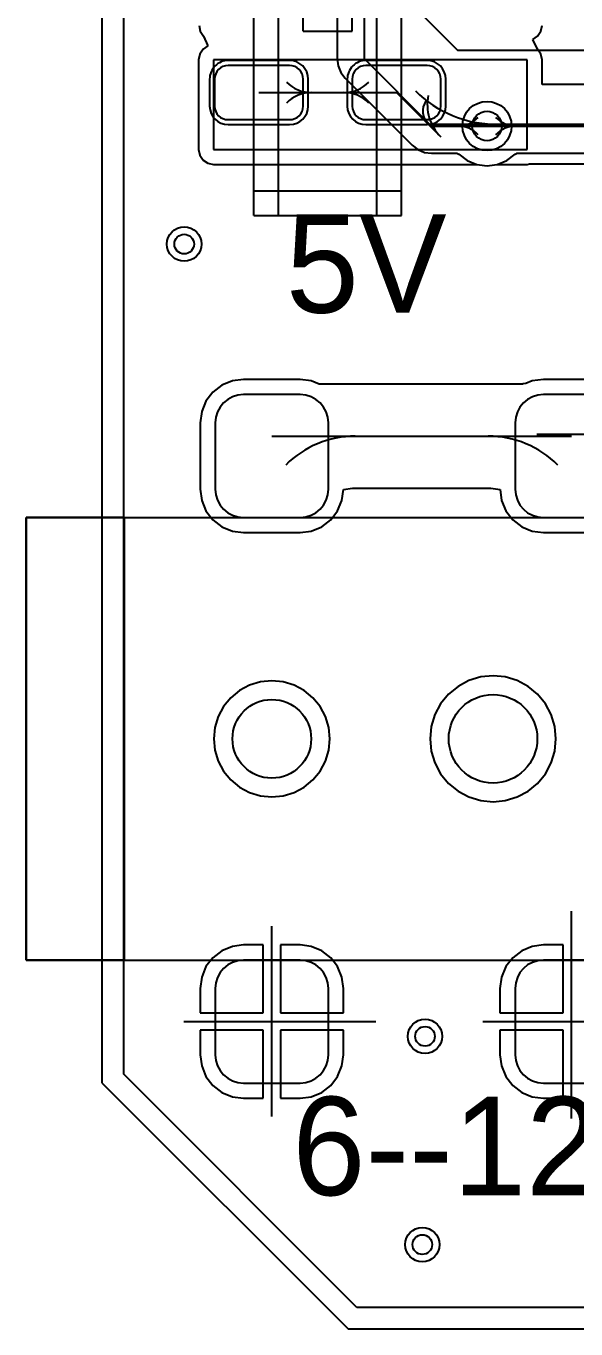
# Model space of a CAD drawing. Header units: millimetres. Extents: x 70.7 to 144.7, y 50.1 to 113.7.
# Drawn here: x 70.69 to 81.88, y 50.08 to 76.57 of the extents above; entities that cross this region are included whole.
import ezdxf

# ---------------------------------------------------------------- set-up
doc = ezdxf.new("R2010")
doc.units = ezdxf.units.MM
for name, color, linetype in [('BottomLayer', 5, 'Continuous'), ('KeepOutLayer', 6, 'Continuous'), ('MultiLayer', 9, 'Continuous'), ('TopLayer', 1, 'Continuous'), ('TopOverlay', 2, 'Continuous'), ('TopPaste', 8, 'Continuous'), ('TopSolder', 216, 'Continuous'), ('ViaHoleLayer', 16, 'Continuous')]:
    doc.layers.add(name, color=color, linetype=linetype)

# ---------------------------------------------------------------- blocks, each defined once
blk = doc.blocks.new('DC_050_2_5_1')
at = {"layer": 'KeepOutLayer'}
for centre, radius in [((-3.05, 0), 0.8), ((1.45, 0), 0.9)]:
    blk.add_circle(centre, radius, dxfattribs=at)
at = {"layer": 'TopLayer'}
for p, q in [((-2.475, 7), (-3.625, 7)), ((3.625, 7), (2.475, 7)), ((-4.2, 6.425), (-4.2, 5.075)), ((-1.9, 5.075), (-1.9, 6.425)), ((1.9, 6.425), (1.9, 5.075)), ((4.2, 5.075), (4.2, 6.425)), ((-3.625, 4.5), (-2.475, 4.5)), ((2.475, 4.5), (3.625, 4.5)), ((-2.475, -4.5), (-3.625, -4.5)), ((3.625, -4.5), (2.475, -4.5)), ((-4.2, -5.075), (-4.2, -6.425)), ((-1.9, -6.425), (-1.9, -5.075)), ((1.9, -5.075), (1.9, -6.425)), ((4.2, -6.425), (4.2, -5.075)), ((-3.625, -7), (-2.475, -7)), ((2.475, -7), (3.625, -7))]:
    blk.add_line(p, q, dxfattribs=at)
for centre, start, end in [((-3.625, 6.425), 90, 180), ((-2.475, 6.425), 0, 90), ((2.475, 6.425), 90, 180), ((3.625, 6.425), 0, 90), ((-3.625, 5.075), 180, 270), ((-2.475, 5.075), 270, 0), ((2.475, 5.075), 180, 270), ((3.625, 5.075), 270, 0), ((-3.625, -5.075), 90, 180), ((-2.475, -5.075), 0, 90), ((2.475, -5.075), 90, 180), ((3.625, -5.075), 0, 90), ((-3.625, -6.425), 180, 270), ((-2.475, -6.425), 270, 0), ((2.475, -6.425), 180, 270), ((3.625, -6.425), 270, 0)]:
    blk.add_arc(centre, 0.575, start, end, dxfattribs=at)
at = {"layer": 'TopOverlay'}
for p, q in [((-8.05, 4.5), (6.75, 4.5)), ((-8.05, -4.5), (-8.05, 4.5)), ((-8.05, 4.5), (-8.05, -4.492)), ((-6.046, 4.5), (-8.05, 4.5)), ((-6.046, -4.492), (-6.046, 4.5)), ((6.75, -4.5), (6.75, 4.5)), ((-8.05, -4.492), (-6.046, -4.492)), ((-8.05, -4.5), (6.75, -4.5))]:
    blk.add_line(p, q, dxfattribs=at)
at = {"layer": 'TopPaste'}
for p, q in [((-2.475, 7), (-3.625, 7)), ((3.625, 7), (2.475, 7)), ((-4.2, 6.425), (-4.2, 5.075)), ((-1.9, 5.075), (-1.9, 6.425)), ((1.9, 6.425), (1.9, 5.075)), ((4.2, 5.075), (4.2, 6.425)), ((-3.625, 4.5), (-2.475, 4.5)), ((2.475, 4.5), (3.625, 4.5)), ((-2.475, -4.5), (-3.625, -4.5)), ((3.625, -4.5), (2.475, -4.5)), ((-4.2, -5.075), (-4.2, -6.425)), ((-1.9, -6.425), (-1.9, -5.075)), ((1.9, -5.075), (1.9, -6.425)), ((4.2, -6.425), (4.2, -5.075)), ((-3.625, -7), (-2.475, -7)), ((2.475, -7), (3.625, -7))]:
    blk.add_line(p, q, dxfattribs=at)
for centre, start, end in [((-3.625, 6.425), 90, 180), ((-2.475, 6.425), 0, 90), ((2.475, 6.425), 90, 180), ((3.625, 6.425), 0, 90), ((-3.625, 5.075), 180, 270), ((-2.475, 5.075), 270, 0), ((2.475, 5.075), 180, 270), ((3.625, 5.075), 270, 0), ((-3.625, -5.075), 90, 180), ((-2.475, -5.075), 0, 90), ((2.475, -5.075), 90, 180), ((3.625, -5.075), 0, 90), ((-3.625, -6.425), 180, 270), ((-2.475, -6.425), 270, 0), ((2.475, -6.425), 180, 270), ((3.625, -6.425), 270, 0)]:
    blk.add_arc(centre, 0.575, start, end, dxfattribs=at)
at = {"layer": 'TopSolder'}
for p, q in [((-2.475, 7), (-3.625, 7)), ((3.625, 7), (2.475, 7)), ((-4.2, 6.425), (-4.2, 5.075)), ((-1.9, 5.075), (-1.9, 6.425)), ((1.9, 6.425), (1.9, 5.075)), ((4.2, 5.075), (4.2, 6.425)), ((-3.625, 4.5), (-2.475, 4.5)), ((2.475, 4.5), (3.625, 4.5)), ((-2.475, -4.5), (-3.625, -4.5)), ((3.625, -4.5), (2.475, -4.5)), ((-4.2, -5.075), (-4.2, -6.425)), ((-1.9, -6.425), (-1.9, -5.075)), ((1.9, -5.075), (1.9, -6.425)), ((4.2, -6.425), (4.2, -5.075)), ((-3.625, -7), (-2.475, -7)), ((2.475, -7), (3.625, -7))]:
    blk.add_line(p, q, dxfattribs=at)
for centre, start, end in [((-3.625, 6.425), 90, 180), ((-2.475, 6.425), 0, 90), ((2.475, 6.425), 90, 180), ((3.625, 6.425), 0, 90), ((-3.625, 5.075), 180, 270), ((-2.475, 5.075), 270, 0), ((2.475, 5.075), 180, 270), ((3.625, 5.075), 270, 0), ((-3.625, -5.075), 90, 180), ((-2.475, -5.075), 0, 90), ((2.475, -5.075), 90, 180), ((3.625, -5.075), 0, 90), ((-3.625, -6.425), 180, 270), ((-2.475, -6.425), 270, 0), ((2.475, -6.425), 180, 270), ((3.625, -6.425), 270, 0)]:
    blk.add_arc(centre, 0.575, start, end, dxfattribs=at)
blk = doc.blocks.new('MSS22D18_51')
at = {"layer": 'TopLayer'}
for p, q in [((-0.775, 3.05), (-2.025, 3.05)), ((2.025, 3.05), (0.775, 3.05)), ((-2.3, 2.775), (-2.3, 2.225)), ((-0.5, 2.225), (-0.5, 2.775)), ((0.5, 2.775), (0.5, 2.225)), ((2.3, 2.225), (2.3, 2.775)), ((-2.025, 1.95), (-0.775, 1.95)), ((0.775, 1.95), (2.025, 1.95)), ((-0.775, 0.55), (-2.025, 0.55)), ((2.025, 0.55), (0.775, 0.55)), ((-2.3, 0.275), (-2.3, -0.275)), ((-0.5, -0.275), (-0.5, 0.275)), ((0.5, 0.275), (0.5, -0.275)), ((2.3, -0.275), (2.3, 0.275)), ((-2.025, -0.55), (-0.775, -0.55)), ((0.775, -0.55), (2.025, -0.55)), ((-0.775, -1.95), (-2.025, -1.95)), ((2.025, -1.95), (0.775, -1.95)), ((-2.3, -2.225), (-2.3, -2.775)), ((-0.5, -2.775), (-0.5, -2.225)), ((0.5, -2.225), (0.5, -2.775)), ((2.3, -2.775), (2.3, -2.225)), ((-2.025, -3.05), (-0.775, -3.05)), ((0.775, -3.05), (2.025, -3.05))]:
    blk.add_line(p, q, dxfattribs=at)
for centre, start, end in [((-2.025, 2.775), 90, 180), ((-0.775, 2.775), 0, 90), ((0.775, 2.775), 90, 180), ((2.025, 2.775), 0, 90), ((-2.025, 2.225), 180, 270), ((-0.775, 2.225), 270, 0), ((0.775, 2.225), 180, 270), ((2.025, 2.225), 270, 0), ((-2.025, 0.275), 90, 180), ((-0.775, 0.275), 0, 90), ((0.775, 0.275), 90, 180), ((2.025, 0.275), 0, 90), ((-2.025, -0.275), 180, 270), ((-0.775, -0.275), 270, 0), ((0.775, -0.275), 180, 270), ((2.025, -0.275), 270, 0), ((-2.025, -2.225), 90, 180), ((-0.775, -2.225), 0, 90), ((0.775, -2.225), 90, 180), ((2.025, -2.225), 0, 90), ((-2.025, -2.775), 180, 270), ((-0.775, -2.775), 270, 0), ((0.775, -2.775), 180, 270), ((2.025, -2.775), 270, 0)]:
    blk.add_arc(centre, 0.275, start, end, dxfattribs=at)
at = {"layer": 'TopOverlay'}
for p, q in [((0, 5), (-1.5, 5)), ((-1.5, 5), (-1.5, -5)), ((-1, 5), (-1, 0)), ((1.5, 5), (0, 5)), ((1, 5), (1, 0)), ((1.5, 5), (1.5, -5)), ((1.5, 4.5), (-1.5, 4.5)), ((0, 1.25), (-0.5, 1.25)), ((-0.5, 1.25), (-0.5, -0.75)), ((0.5, 1.25), (0, 1.25)), ((0.5, 1.25), (0.5, 0)), ((-1, 0), (-1, -5)), ((-0.626, 0.125), (-0.626, -0.875)), ((0.624, 0.125), (-0.626, 0.125)), ((0.5, 0), (0.5, -1)), ((0.624, -0.875), (0.624, 0.125)), ((1, 0), (1, -5)), ((-0.5, -0.75), (-0.5, -1)), ((-0.626, -0.875), (0.624, -0.875)), ((-0.25, -1), (-0.5, -1)), ((0.5, -1), (-0.25, -1)), ((1.5, -4.5), (-1.5, -4.5)), ((1.5, -5), (-1.5, -5))]:
    blk.add_line(p, q, dxfattribs=at)
at = {"layer": 'TopPaste'}
for p, q in [((-0.775, 3.05), (-2.025, 3.05)), ((2.025, 3.05), (0.775, 3.05)), ((-2.3, 2.775), (-2.3, 2.225)), ((-0.5, 2.225), (-0.5, 2.775)), ((0.5, 2.775), (0.5, 2.225)), ((2.3, 2.225), (2.3, 2.775)), ((-2.025, 1.95), (-0.775, 1.95)), ((0.775, 1.95), (2.025, 1.95)), ((-0.775, 0.55), (-2.025, 0.55)), ((2.025, 0.55), (0.775, 0.55)), ((-2.3, 0.275), (-2.3, -0.275)), ((-0.5, -0.275), (-0.5, 0.275)), ((0.5, 0.275), (0.5, -0.275)), ((2.3, -0.275), (2.3, 0.275)), ((-2.025, -0.55), (-0.775, -0.55)), ((0.775, -0.55), (2.025, -0.55)), ((-0.775, -1.95), (-2.025, -1.95)), ((2.025, -1.95), (0.775, -1.95)), ((-2.3, -2.225), (-2.3, -2.775)), ((-0.5, -2.775), (-0.5, -2.225)), ((0.5, -2.225), (0.5, -2.775)), ((2.3, -2.775), (2.3, -2.225)), ((-2.025, -3.05), (-0.775, -3.05)), ((0.775, -3.05), (2.025, -3.05))]:
    blk.add_line(p, q, dxfattribs=at)
for centre, start, end in [((-2.025, 2.775), 90, 180), ((-0.775, 2.775), 0, 90), ((0.775, 2.775), 90, 180), ((2.025, 2.775), 0, 90), ((-2.025, 2.225), 180, 270), ((-0.775, 2.225), 270, 0), ((0.775, 2.225), 180, 270), ((2.025, 2.225), 270, 0), ((-2.025, 0.275), 90, 180), ((-0.775, 0.275), 0, 90), ((0.775, 0.275), 90, 180), ((2.025, 0.275), 0, 90), ((-2.025, -0.275), 180, 270), ((-0.775, -0.275), 270, 0), ((0.775, -0.275), 180, 270), ((2.025, -0.275), 270, 0), ((-2.025, -2.225), 90, 180), ((-0.775, -2.225), 0, 90), ((0.775, -2.225), 90, 180), ((2.025, -2.225), 0, 90), ((-2.025, -2.775), 180, 270), ((-0.775, -2.775), 270, 0), ((0.775, -2.775), 180, 270), ((2.025, -2.775), 270, 0)]:
    blk.add_arc(centre, 0.275, start, end, dxfattribs=at)
at = {"layer": 'TopSolder'}
for p, q in [((-0.775, 3.152), (-2.025, 3.152)), ((2.025, 3.152), (0.775, 3.152)), ((-2.402, 2.775), (-2.402, 2.225)), ((-0.398, 2.225), (-0.398, 2.775)), ((0.398, 2.775), (0.398, 2.225)), ((2.402, 2.225), (2.402, 2.775)), ((-2.025, 1.848), (-0.775, 1.848)), ((0.775, 1.848), (2.025, 1.848)), ((-0.775, 0.652), (-2.025, 0.652)), ((2.025, 0.652), (0.775, 0.652)), ((-2.402, 0.275), (-2.402, -0.275)), ((-0.398, -0.275), (-0.398, 0.275)), ((0.398, 0.275), (0.398, -0.275)), ((2.402, -0.275), (2.402, 0.275)), ((-2.025, -0.652), (-0.775, -0.652)), ((0.775, -0.652), (2.025, -0.652)), ((-0.775, -1.848), (-2.025, -1.848)), ((2.025, -1.848), (0.775, -1.848)), ((-2.402, -2.225), (-2.402, -2.775)), ((-0.398, -2.775), (-0.398, -2.225)), ((0.398, -2.225), (0.398, -2.775)), ((2.402, -2.775), (2.402, -2.225)), ((-2.025, -3.152), (-0.775, -3.152)), ((0.775, -3.152), (2.025, -3.152))]:
    blk.add_line(p, q, dxfattribs=at)
for centre, start, end in [((-2.025, 2.775), 90, 180), ((-0.775, 2.775), 0, 90), ((0.775, 2.775), 90, 180), ((2.025, 2.775), 0, 90), ((-2.025, 2.225), 180, 270), ((-0.775, 2.225), 270, 0), ((0.775, 2.225), 180, 270), ((2.025, 2.225), 270, 0), ((-2.025, 0.275), 90, 180), ((-0.775, 0.275), 0, 90), ((0.775, 0.275), 90, 180), ((2.025, 0.275), 0, 90), ((-2.025, -0.275), 180, 270), ((-0.775, -0.275), 270, 0), ((0.775, -0.275), 180, 270), ((2.025, -0.275), 270, 0), ((-2.025, -2.225), 90, 180), ((-0.775, -2.225), 0, 90), ((0.775, -2.225), 90, 180), ((2.025, -2.225), 0, 90), ((-2.025, -2.775), 180, 270), ((-0.775, -2.775), 270, 0), ((0.775, -2.775), 180, 270), ((2.025, -2.775), 270, 0)]:
    blk.add_arc(centre, 0.377, start, end, dxfattribs=at)

msp = doc.modelspace()

# ---------------------------------------------------------------- linework, layer by layer
at = {"layer": 'BottomLayer'}
for p, q in [((72.677, 55.262), (72.677, 86.979)), ((77.018, 79.856), (77.018, 75.906)), ((77.573, 75.906), (77.573, 79.856)), ((78.748, 76.801), (79.468, 76.081)), ((79.468, 76.081), (105.813, 76.081)), ((77.018, 75.906), (77.037, 75.763)), ((77.573, 75.906), (78.938, 74.541)), ((77.037, 75.763), (77.092, 75.629)), ((77.092, 75.629), (77.181, 75.514)), ((77.181, 75.514), (78.546, 74.149)), ((78.938, 74.541), (80.068, 74.541)), ((80.068, 74.541), (101.898, 74.541)), ((78.546, 74.149), (78.661, 74.061)), ((78.661, 74.061), (78.794, 74.005)), ((78.794, 74.005), (78.938, 73.987)), ((78.938, 73.987), (79.459, 73.987)), ((79.459, 73.987), (79.464, 73.981)), ((79.464, 73.981), (79.464, 73.981)), ((79.464, 73.981), (79.464, 73.981)), ((79.464, 73.981), (79.464, 73.981)), ((79.464, 73.981), (79.464, 73.981)), ((79.464, 73.981), (79.464, 73.981)), ((79.464, 73.981), (79.464, 73.981)), ((79.464, 73.981), (79.464, 73.981)), ((79.464, 73.981), (79.464, 73.981)), ((79.464, 73.981), (79.464, 73.981)), ((79.464, 73.981), (79.465, 73.981)), ((79.465, 73.981), (79.471, 73.982)), ((79.465, 73.981), (79.465, 73.981)), ((79.465, 73.981), (79.465, 73.981)), ((79.465, 73.981), (79.465, 73.981)), ((79.471, 73.982), (79.497, 73.971)), ((79.497, 73.971), (79.497, 73.971)), ((79.497, 73.971), (79.664, 73.842)), ((80.471, 73.842), (80.638, 73.971)), ((80.638, 73.971), (80.639, 73.971)), ((80.639, 73.971), (80.665, 73.982)), ((80.665, 73.982), (80.671, 73.981)), ((80.671, 73.981), (80.671, 73.987)), ((80.671, 73.987), (101.668, 73.987)), ((79.664, 73.842), (79.859, 73.762)), ((79.859, 73.762), (80.068, 73.734)), ((80.068, 73.734), (80.277, 73.762)), ((80.277, 73.762), (80.471, 73.842)), ((79.94, 63.338), (79.7, 63.265)), ((80.19, 63.362), (79.94, 63.338)), ((80.44, 63.338), (80.19, 63.362)), ((80.68, 63.265), (80.44, 63.338)), ((75.034, 63.063), (74.855, 62.916)), ((75.238, 63.172), (75.034, 63.063)), ((75.46, 63.239), (75.238, 63.172)), ((75.69, 63.262), (75.46, 63.239)), ((75.92, 63.239), (75.69, 63.262)), ((76.142, 63.172), (75.92, 63.239)), ((76.346, 63.063), (76.142, 63.172)), ((76.525, 62.916), (76.346, 63.063)), ((79.478, 63.147), (79.284, 62.987)), ((79.7, 63.265), (79.478, 63.147)), ((80.902, 63.147), (80.68, 63.265)), ((81.096, 62.987), (80.902, 63.147)), ((74.855, 62.916), (74.708, 62.737)), ((76.672, 62.737), (76.525, 62.916)), ((79.125, 62.793), (79.006, 62.572)), ((79.284, 62.987), (79.125, 62.793)), ((81.255, 62.793), (81.096, 62.987)), ((81.374, 62.572), (81.255, 62.793)), ((74.599, 62.533), (74.532, 62.312)), ((74.708, 62.737), (74.599, 62.533)), ((76.781, 62.533), (76.672, 62.737)), ((76.848, 62.312), (76.781, 62.533)), ((79.006, 62.572), (78.933, 62.331)), ((81.447, 62.331), (81.374, 62.572)), ((74.532, 62.312), (74.509, 62.081)), ((76.871, 62.081), (76.848, 62.312)), ((78.933, 62.331), (78.909, 62.081)), ((81.471, 62.081), (81.447, 62.331)), ((74.509, 62.081), (74.532, 61.851)), ((76.848, 61.851), (76.871, 62.081)), ((78.909, 62.081), (78.933, 61.831)), ((81.447, 61.831), (81.471, 62.081)), ((74.532, 61.851), (74.599, 61.629)), ((76.781, 61.629), (76.848, 61.851)), ((78.933, 61.831), (79.006, 61.591)), ((81.374, 61.591), (81.447, 61.831)), ((74.599, 61.629), (74.708, 61.425)), ((76.672, 61.425), (76.781, 61.629)), ((79.006, 61.591), (79.125, 61.369)), ((81.255, 61.369), (81.374, 61.591)), ((74.708, 61.425), (74.855, 61.246)), ((74.855, 61.246), (75.034, 61.1)), ((76.346, 61.1), (76.525, 61.246)), ((76.525, 61.246), (76.672, 61.425)), ((79.125, 61.369), (79.284, 61.175)), ((81.096, 61.175), (81.255, 61.369)), ((75.034, 61.1), (75.238, 60.99)), ((75.238, 60.99), (75.46, 60.923)), ((75.92, 60.923), (76.142, 60.99)), ((76.142, 60.99), (76.346, 61.1)), ((79.284, 61.175), (79.478, 61.016)), ((79.478, 61.016), (79.7, 60.898)), ((80.68, 60.898), (80.902, 61.016)), ((80.902, 61.016), (81.096, 61.175)), ((75.46, 60.923), (75.69, 60.901)), ((75.69, 60.901), (75.92, 60.923)), ((79.7, 60.898), (79.94, 60.825)), ((79.94, 60.825), (80.19, 60.8)), ((80.19, 60.8), (80.44, 60.825)), ((80.44, 60.825), (80.68, 60.898)), ((77.422, 50.517), (72.677, 55.262)), ((85.211, 50.517), (77.422, 50.517))]:
    msp.add_line(p, q, dxfattribs=at)
for centre, radius in [((80.068, 74.541), 0.5), ((73.907, 72.141), 0.35), ((78.807, 56.031), 0.35), ((78.752, 51.796), 0.35)]:
    msp.add_circle(centre, radius, dxfattribs=at)
for centre, start, end in [((79.464, 75.145), 270, 315), ((79.464, 75.145), 270, 315), ((80.671, 75.145), 225, 270), ((80.671, 75.145), 225, 270), ((79.464, 73.938), 45, 90), ((79.464, 73.938), 45, 90), ((80.671, 73.938), 90, 135), ((80.671, 73.938), 90, 135)]:
    msp.add_arc(centre, 0.604, start, end, dxfattribs=at)
at = {"layer": 'KeepOutLayer'}
for p, q in [((72.242, 55.081), (72.242, 100.081)), ((72.242, 55.081), (77.242, 50.081)), ((77.242, 50.081), (138.199, 50.081))]:
    msp.add_line(p, q, dxfattribs=at)
at = {"layer": 'MultiLayer'}
for centre, radius in [((80.068, 74.541), 0.5), ((73.907, 72.141), 0.35), ((78.807, 56.031), 0.35), ((78.752, 51.796), 0.35)]:
    msp.add_circle(centre, radius, dxfattribs=at)
at = {"layer": 'TopLayer'}
for p, q in [((72.677, 55.262), (72.677, 86.979)), ((74.211, 76.586), (74.234, 76.469)), ((81.165, 76.469), (81.188, 76.586)), ((74.234, 76.469), (74.301, 76.37)), ((74.301, 76.37), (74.301, 76.37)), ((74.301, 76.37), (74.301, 76.37)), ((74.301, 76.37), (74.39, 76.169)), ((80.999, 76.304), (81.098, 76.37)), ((81.098, 76.103), (80.999, 76.304)), ((81.098, 76.37), (81.165, 76.469)), ((74.291, 76.103), (74.224, 76.003)), ((74.39, 76.169), (74.291, 76.103)), ((81.165, 76.003), (81.098, 76.103)), ((81.098, 76.103), (81.098, 76.103)), ((81.098, 76.103), (81.098, 76.103)), ((74.224, 76.003), (74.201, 75.886)), ((74.201, 75.886), (74.201, 74.066)), ((74.507, 75.886), (74.507, 74.066)), ((80.882, 75.886), (74.507, 75.886)), ((80.882, 74.066), (80.882, 75.886)), ((81.188, 75.886), (81.165, 76.003)), ((81.188, 75.384), (81.188, 75.886)), ((83.729, 75.384), (81.188, 75.384)), ((75.427, 75.221), (78.227, 75.221)), ((78.227, 75.221), (78.871, 74.578)), ((78.871, 74.578), (85.927, 74.578)), ((78.871, 74.578), (79.127, 74.321)), ((74.201, 74.066), (74.224, 73.949)), ((74.224, 73.949), (74.291, 73.85)), ((74.507, 74.066), (80.882, 74.066)), ((74.291, 73.85), (74.39, 73.784)), ((74.39, 73.784), (74.507, 73.76)), ((74.507, 73.76), (79.87, 73.76)), ((79.87, 73.76), (80.068, 73.734)), ((80.068, 73.734), (80.266, 73.76)), ((80.266, 73.76), (80.882, 73.76)), ((80.882, 73.76), (80.934, 73.771)), ((80.934, 73.771), (83.671, 73.771)), ((74.674, 69.271), (74.491, 69.13)), ((74.887, 69.359), (74.674, 69.271)), ((75.115, 69.389), (74.887, 69.359)), ((76.265, 69.389), (75.115, 69.389)), ((76.493, 69.359), (76.265, 69.389)), ((76.652, 69.293), (76.493, 69.359)), ((77.382, 69.293), (76.652, 69.293)), ((77.387, 69.293), (77.382, 69.293)), ((80.093, 69.293), (77.387, 69.293)), ((77.387, 69.293), (77.387, 69.293)), ((80.098, 69.293), (80.093, 69.293)), ((80.093, 69.293), (80.093, 69.293)), ((80.791, 69.293), (80.098, 69.293)), ((80.806, 69.299), (80.791, 69.293)), ((80.86, 69.306), (80.806, 69.299)), ((80.987, 69.359), (80.86, 69.306)), ((81.215, 69.389), (80.987, 69.359)), ((82.365, 69.389), (81.215, 69.389)), ((74.351, 68.948), (74.263, 68.735)), ((74.491, 69.13), (74.351, 68.948)), ((74.263, 68.735), (74.232, 68.506)), ((74.232, 68.506), (74.232, 67.156)), ((75.69, 68.234), (81.79, 68.234)), ((81.08, 68.276), (85.122, 68.276)), ((74.232, 67.156), (74.263, 66.928)), ((77.117, 66.928), (77.147, 67.151)), ((77.147, 67.151), (77.332, 67.175)), ((77.332, 67.175), (80.148, 67.175)), ((80.148, 67.175), (80.333, 67.151)), ((80.333, 67.151), (80.363, 66.928)), ((74.263, 66.928), (74.351, 66.715)), ((77.029, 66.715), (77.117, 66.928)), ((80.363, 66.928), (80.451, 66.715)), ((74.351, 66.715), (74.491, 66.532)), ((74.491, 66.532), (74.674, 66.392)), ((76.706, 66.392), (76.889, 66.532)), ((76.889, 66.532), (77.029, 66.715)), ((80.451, 66.715), (80.591, 66.532)), ((80.591, 66.532), (80.774, 66.392)), ((74.674, 66.392), (74.887, 66.304)), ((74.887, 66.304), (75.115, 66.274)), ((75.115, 66.274), (76.265, 66.274)), ((76.265, 66.274), (76.493, 66.304)), ((76.493, 66.304), (76.706, 66.392)), ((80.774, 66.392), (80.987, 66.304)), ((80.987, 66.304), (81.215, 66.274)), ((81.215, 66.274), (82.365, 66.274)), ((79.94, 63.338), (79.7, 63.265)), ((80.19, 63.362), (79.94, 63.338)), ((80.44, 63.338), (80.19, 63.362)), ((80.68, 63.265), (80.44, 63.338)), ((75.034, 63.063), (74.855, 62.916)), ((75.238, 63.172), (75.034, 63.063)), ((75.46, 63.239), (75.238, 63.172)), ((75.69, 63.262), (75.46, 63.239)), ((75.92, 63.239), (75.69, 63.262)), ((76.142, 63.172), (75.92, 63.239)), ((76.346, 63.063), (76.142, 63.172)), ((76.525, 62.916), (76.346, 63.063)), ((79.478, 63.147), (79.284, 62.987)), ((79.7, 63.265), (79.478, 63.147)), ((80.902, 63.147), (80.68, 63.265)), ((81.096, 62.987), (80.902, 63.147)), ((74.855, 62.916), (74.708, 62.737)), ((76.672, 62.737), (76.525, 62.916)), ((79.125, 62.793), (79.006, 62.572)), ((79.284, 62.987), (79.125, 62.793)), ((81.255, 62.793), (81.096, 62.987)), ((81.374, 62.572), (81.255, 62.793)), ((74.599, 62.533), (74.532, 62.312)), ((74.708, 62.737), (74.599, 62.533)), ((76.781, 62.533), (76.672, 62.737)), ((76.848, 62.312), (76.781, 62.533)), ((79.006, 62.572), (78.933, 62.331)), ((81.447, 62.331), (81.374, 62.572)), ((74.532, 62.312), (74.509, 62.081)), ((76.871, 62.081), (76.848, 62.312)), ((78.933, 62.331), (78.909, 62.081)), ((81.471, 62.081), (81.447, 62.331)), ((74.509, 62.081), (74.532, 61.851)), ((76.848, 61.851), (76.871, 62.081)), ((78.909, 62.081), (78.933, 61.831)), ((81.447, 61.831), (81.471, 62.081)), ((74.532, 61.851), (74.599, 61.629)), ((76.781, 61.629), (76.848, 61.851)), ((78.933, 61.831), (79.006, 61.591)), ((81.374, 61.591), (81.447, 61.831)), ((74.599, 61.629), (74.708, 61.425)), ((76.672, 61.425), (76.781, 61.629)), ((79.006, 61.591), (79.125, 61.369)), ((81.255, 61.369), (81.374, 61.591)), ((74.708, 61.425), (74.855, 61.246)), ((74.855, 61.246), (75.034, 61.1)), ((76.346, 61.1), (76.525, 61.246)), ((76.525, 61.246), (76.672, 61.425)), ((79.125, 61.369), (79.284, 61.175)), ((81.096, 61.175), (81.255, 61.369)), ((75.034, 61.1), (75.238, 60.99)), ((75.238, 60.99), (75.46, 60.923)), ((75.92, 60.923), (76.142, 60.99)), ((76.142, 60.99), (76.346, 61.1)), ((79.284, 61.175), (79.478, 61.016)), ((79.478, 61.016), (79.7, 60.898)), ((80.68, 60.898), (80.902, 61.016)), ((80.902, 61.016), (81.096, 61.175)), ((75.46, 60.923), (75.69, 60.901)), ((75.69, 60.901), (75.92, 60.923)), ((79.7, 60.898), (79.94, 60.825)), ((79.94, 60.825), (80.19, 60.8)), ((80.19, 60.8), (80.44, 60.825)), ((80.44, 60.825), (80.68, 60.898)), ((81.79, 56.331), (81.79, 58.578)), ((75.69, 56.331), (75.69, 58.274)), ((74.674, 57.771), (74.491, 57.63)), ((74.887, 57.859), (74.674, 57.771)), ((75.115, 57.889), (74.887, 57.859)), ((75.515, 57.889), (75.115, 57.889)), ((75.515, 56.506), (75.515, 57.889)), ((76.265, 57.889), (75.865, 57.889)), ((75.865, 57.889), (75.865, 56.506)), ((76.493, 57.859), (76.265, 57.889)), ((76.706, 57.771), (76.493, 57.859)), ((76.889, 57.63), (76.706, 57.771)), ((80.774, 57.771), (80.591, 57.63)), ((80.987, 57.859), (80.774, 57.771)), ((81.215, 57.889), (80.987, 57.859)), ((81.615, 57.889), (81.215, 57.889)), ((81.615, 56.506), (81.615, 57.889)), ((74.491, 57.63), (74.351, 57.448)), ((77.029, 57.448), (76.889, 57.63)), ((80.591, 57.63), (80.451, 57.448)), ((74.263, 57.235), (74.232, 57.006)), ((74.351, 57.448), (74.263, 57.235)), ((77.117, 57.235), (77.029, 57.448)), ((77.148, 57.006), (77.117, 57.235)), ((80.363, 57.235), (80.332, 57.006)), ((80.451, 57.448), (80.363, 57.235)), ((74.232, 57.006), (74.232, 56.506)), ((77.148, 56.506), (77.148, 57.006)), ((80.332, 57.006), (80.332, 56.506)), ((74.232, 56.506), (75.515, 56.506)), ((75.865, 56.506), (77.148, 56.506)), ((80.332, 56.506), (81.615, 56.506)), ((73.897, 56.331), (75.69, 56.331)), ((75.69, 56.331), (77.807, 56.331)), ((75.69, 54.398), (75.69, 56.331)), ((79.982, 56.331), (81.79, 56.331)), ((81.79, 56.331), (83.542, 56.331)), ((81.79, 54.363), (81.79, 56.331)), ((75.515, 56.156), (74.232, 56.156)), ((74.232, 56.156), (74.232, 55.656)), ((75.515, 54.774), (75.515, 56.156)), ((77.148, 56.156), (75.865, 56.156)), ((75.865, 56.156), (75.865, 54.774)), ((77.148, 55.656), (77.148, 56.156)), ((81.615, 56.156), (80.332, 56.156)), ((80.332, 56.156), (80.332, 55.656)), ((81.615, 54.774), (81.615, 56.156)), ((74.232, 55.656), (74.263, 55.428)), ((77.117, 55.428), (77.148, 55.656)), ((80.332, 55.656), (80.363, 55.428)), ((74.263, 55.428), (74.351, 55.215)), ((77.029, 55.215), (77.117, 55.428)), ((80.363, 55.428), (80.451, 55.215)), ((77.422, 50.517), (72.677, 55.262)), ((74.351, 55.215), (74.491, 55.032)), ((76.889, 55.032), (77.029, 55.215)), ((80.451, 55.215), (80.591, 55.032)), ((74.491, 55.032), (74.674, 54.892)), ((74.674, 54.892), (74.887, 54.804)), ((76.493, 54.804), (76.706, 54.892)), ((76.706, 54.892), (76.889, 55.032)), ((80.591, 55.032), (80.774, 54.892)), ((80.774, 54.892), (80.987, 54.804)), ((74.887, 54.804), (75.115, 54.774)), ((75.115, 54.774), (75.515, 54.774)), ((75.865, 54.774), (76.265, 54.774)), ((76.265, 54.774), (76.493, 54.804)), ((80.987, 54.804), (81.215, 54.774)), ((81.215, 54.774), (81.615, 54.774)), ((85.211, 50.517), (77.422, 50.517))]:
    msp.add_line(p, q, dxfattribs=at)
for centre, radius in [((80.068, 74.541), 0.5), ((73.907, 72.141), 0.35), ((78.807, 56.031), 0.35), ((78.752, 51.796), 0.35)]:
    msp.add_circle(centre, radius, dxfattribs=at)
for centre, radius, start, end in [((76.501, 75.946), 0.724, 225, 270), ((76.501, 75.946), 0.724, 225, 270), ((77.153, 75.946), 0.724, 270, 315), ((77.153, 75.946), 0.724, 270, 315), ((80.252, 76.896), 2.318, 225, 270), ((80.252, 76.896), 2.318, 225, 270), ((76.501, 74.497), 0.724, 90, 135), ((76.501, 74.497), 0.724, 90, 135), ((77.153, 74.497), 0.724, 45, 90), ((77.153, 74.497), 0.724, 45, 90), ((79.136, 74.843), 0.375, 145.887, 225), ((79.136, 74.843), 0.375, 145.887, 225), ((79.136, 74.843), 0.375, 145.887, 225), ((79.136, 74.843), 0.375, 145.887, 225), ((79.787, 74.982), 0.934, 168.798, 225), ((79.787, 74.982), 0.934, 168.798, 225), ((77.387, 66.235), 1.999, 90, 135), ((77.387, 66.235), 1.999, 90, 135), ((80.093, 66.235), 1.999, 45, 90), ((80.093, 66.235), 1.999, 45, 90)]:
    msp.add_arc(centre, radius, start, end, dxfattribs=at)
at = {"layer": 'ViaHoleLayer'}
for centre, radius in [((80.068, 74.541), 0.3), ((73.907, 72.141), 0.2), ((78.807, 56.031), 0.2), ((78.752, 51.796), 0.2)]:
    msp.add_circle(centre, radius, dxfattribs=at)

# ---------------------------------------------------------------- block references
at = {"rotation": 180}
msp.add_blockref('MSS22D18_51', (76.827, 77.721), dxfattribs=at)
msp.add_blockref('DC_050_2_5_1', (78.74, 62.081))

# ---------------------------------------------------------------- texts
at = {"layer": 'TopOverlay'}
for s, p in [(' 5V ', (75.232, 70.746)), ('6--12V', (76.107, 52.801))]:
    msp.add_text(s, height=2, rotation=360, dxfattribs=at).set_placement(p)

doc.saveas('drawing.dxf')
